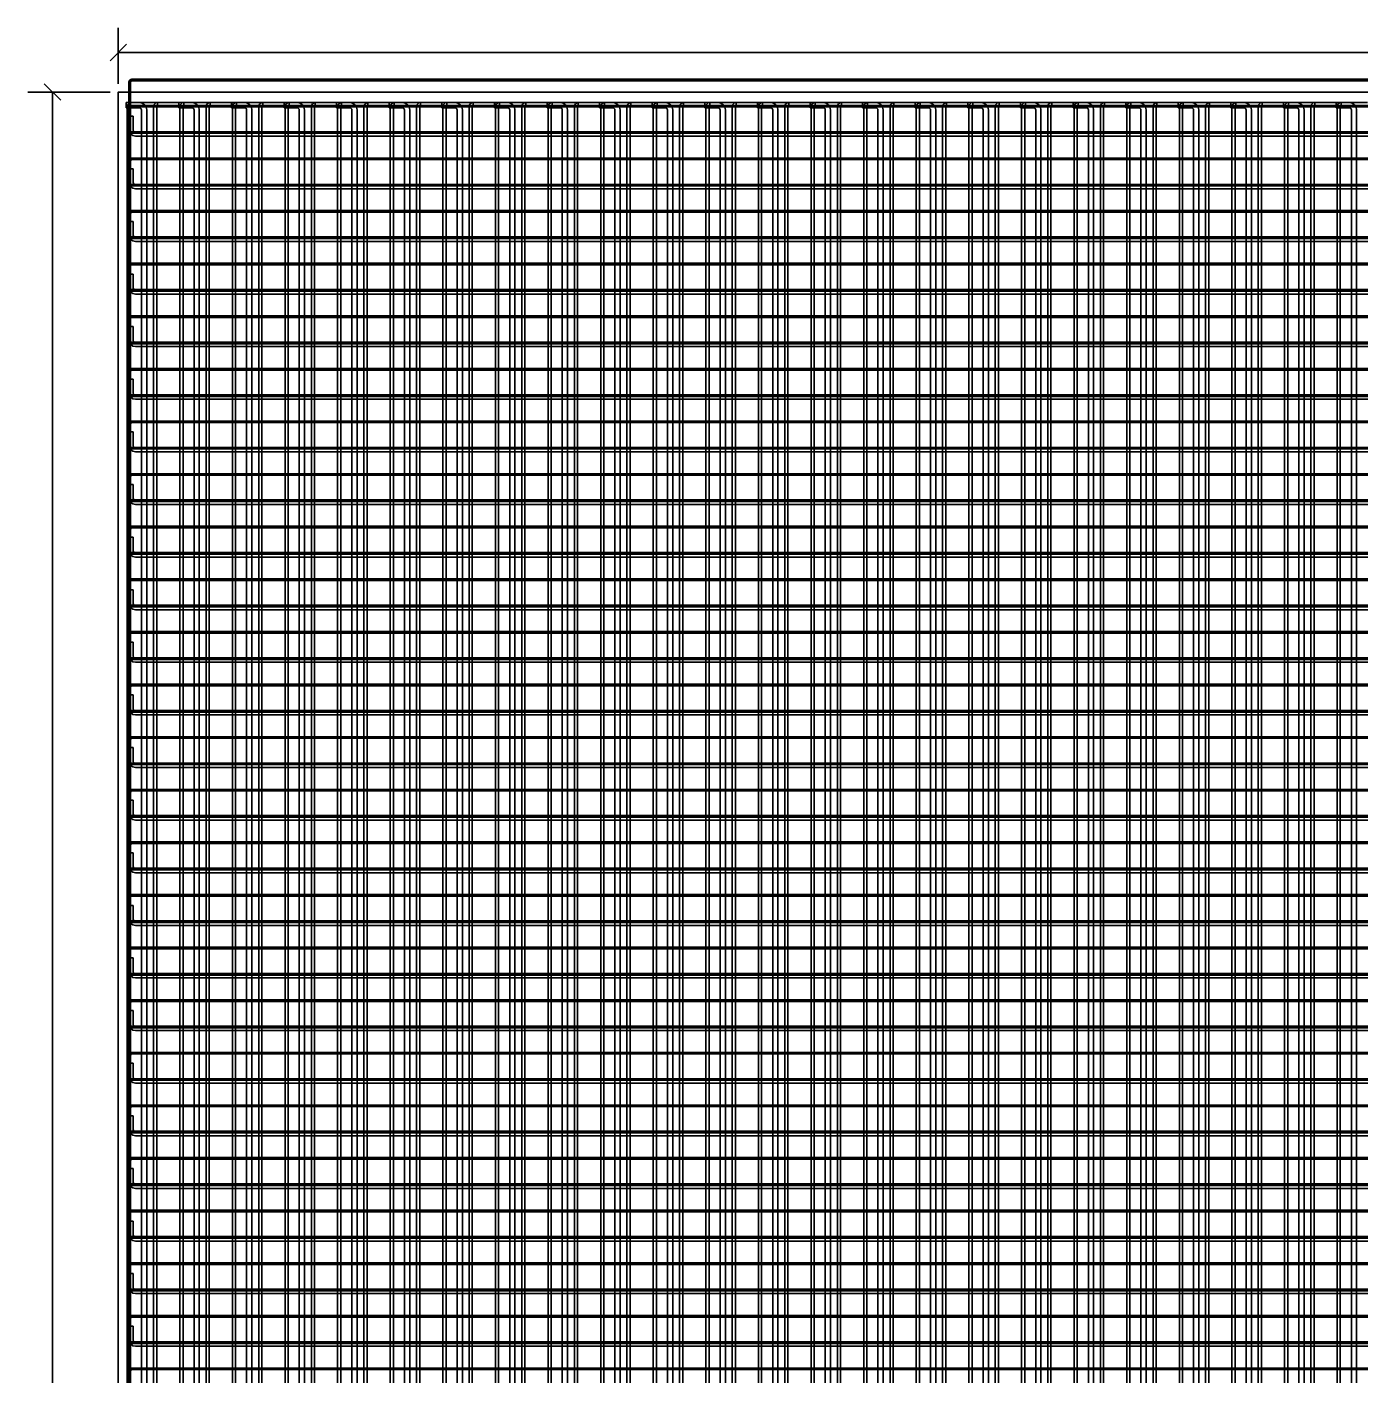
# Model space of a CAD drawing. Header units: metres. Extents: x -0.3 to 22, y -15 to 10.2.
# Drawn here: x -0.35 to 4.72, y 5.12 to 10.25 of the extents above; entities that cross this region are included whole.
import ezdxf

# ---------------------------------------------------------------- set-up
doc = ezdxf.new("R2010")
doc.units = ezdxf.units.M
doc.styles.add('OpenSansCondensed-Light', font='OpenSansCondensed-Light.ttf')
doc.dimstyles.new('EZ_M_25_H25_CM', dxfattribs={"dimtxt": 0.0625, "dimasz": 0.0625, "dimexe": 0.09375, "dimexo": 0.03125, "dimgap": 0.025, "dimtad": 1, "dimlfac": 100, "dimzin": 12, "dimdsep": 46, "dimtxsty": 'OpenSansCondensed-Light', "dimtsz": 0.03125, "dimcen": 2.5, "dimazin": 3, "dimtfac": 0.5, "dimtmove": 2, "dimatfit": 3})

msp = doc.modelspace()

# ---------------------------------------------------------------- linework, layer by layer
for p, q in [((0.052, 10.049), (9.948, 10.049)), ((0.04, 9.937), (0.04, 10.037)), ((0.046, 9.937), (0.046, 10.037)), ((0.052, 10.043), (9.948, 10.043)), ((0.03, 9.94), (0.03, 9.96)), ((0.03, 9.96), (0.08, 9.96)), ((0.034, 0.055), (0.034, 9.945)), ((0.046, 0.055), (0.046, 9.945)), ((0.149, 9.96), (0.049, 9.96)), ((0.149, 9.948), (0.049, 9.948)), ((0.052, 9.949), (9.948, 9.949)), ((0.052, 9.943), (9.948, 9.943)), ((0.134, 0.055), (0.134, 9.945)), ((0.146, 0.055), (0.146, 9.945)), ((0.249, 9.96), (0.149, 9.96)), ((0.149, 9.948), (0.149, 9.96)), ((0.249, 9.948), (0.149, 9.948)), ((0.23, 9.94), (0.23, 9.96)), ((0.23, 9.96), (0.28, 9.96)), ((0.234, 0.055), (0.234, 9.945)), ((0.246, 0.055), (0.246, 9.945)), ((0.349, 9.96), (0.249, 9.96)), ((0.249, 9.948), (0.249, 9.96)), ((0.349, 9.948), (0.249, 9.948)), ((0.334, 0.055), (0.334, 9.945)), ((0.346, 0.055), (0.346, 9.945)), ((0.449, 9.96), (0.349, 9.96)), ((0.349, 9.948), (0.349, 9.96)), ((0.449, 9.948), (0.349, 9.948)), ((0.43, 9.94), (0.43, 9.96)), ((0.43, 9.96), (0.48, 9.96)), ((0.434, 0.055), (0.434, 9.945)), ((0.446, 0.055), (0.446, 9.945)), ((0.549, 9.96), (0.449, 9.96)), ((0.449, 9.948), (0.449, 9.96)), ((0.549, 9.948), (0.449, 9.948)), ((0.534, 0.055), (0.534, 9.945)), ((0.546, 0.055), (0.546, 9.945)), ((0.649, 9.96), (0.549, 9.96)), ((0.549, 9.948), (0.549, 9.96)), ((0.649, 9.948), (0.549, 9.948)), ((0.63, 9.94), (0.63, 9.96)), ((0.63, 9.96), (0.68, 9.96)), ((0.634, 0.055), (0.634, 9.945)), ((0.646, 0.055), (0.646, 9.945)), ((0.749, 9.96), (0.649, 9.96)), ((0.649, 9.948), (0.649, 9.96)), ((0.749, 9.948), (0.649, 9.948)), ((0.734, 0.055), (0.734, 9.945)), ((0.746, 0.055), (0.746, 9.945)), ((0.849, 9.96), (0.749, 9.96)), ((0.749, 9.948), (0.749, 9.96)), ((0.849, 9.948), (0.749, 9.948)), ((0.83, 9.94), (0.83, 9.96)), ((0.83, 9.96), (0.88, 9.96)), ((0.834, 0.055), (0.834, 9.945)), ((0.846, 0.055), (0.846, 9.945)), ((0.949, 9.96), (0.849, 9.96)), ((0.849, 9.948), (0.849, 9.96)), ((0.949, 9.948), (0.849, 9.948)), ((0.934, 0.055), (0.934, 9.945)), ((0.946, 0.055), (0.946, 9.945)), ((1.049, 9.96), (0.949, 9.96)), ((0.949, 9.948), (0.949, 9.96)), ((1.049, 9.948), (0.949, 9.948)), ((1.03, 9.94), (1.03, 9.96)), ((1.03, 9.96), (1.08, 9.96)), ((1.034, 0.055), (1.034, 9.945)), ((1.046, 0.055), (1.046, 9.945)), ((1.149, 9.96), (1.049, 9.96)), ((1.049, 9.948), (1.049, 9.96)), ((1.149, 9.948), (1.049, 9.948)), ((1.134, 0.055), (1.134, 9.945)), ((1.146, 0.055), (1.146, 9.945)), ((1.249, 9.96), (1.149, 9.96)), ((1.149, 9.948), (1.149, 9.96)), ((1.249, 9.948), (1.149, 9.948)), ((1.23, 9.94), (1.23, 9.96)), ((1.23, 9.96), (1.28, 9.96)), ((1.234, 0.055), (1.234, 9.945)), ((1.246, 0.055), (1.246, 9.945)), ((1.349, 9.96), (1.249, 9.96)), ((1.249, 9.948), (1.249, 9.96)), ((1.349, 9.948), (1.249, 9.948)), ((1.334, 0.055), (1.334, 9.945)), ((1.346, 0.055), (1.346, 9.945)), ((1.449, 9.96), (1.349, 9.96)), ((1.349, 9.948), (1.349, 9.96)), ((1.449, 9.948), (1.349, 9.948)), ((1.43, 9.94), (1.43, 9.96)), ((1.43, 9.96), (1.48, 9.96)), ((1.434, 0.055), (1.434, 9.945)), ((1.446, 0.055), (1.446, 9.945)), ((1.549, 9.96), (1.449, 9.96)), ((1.449, 9.948), (1.449, 9.96)), ((1.549, 9.948), (1.449, 9.948)), ((1.534, 0.055), (1.534, 9.945)), ((1.546, 0.055), (1.546, 9.945)), ((1.649, 9.96), (1.549, 9.96)), ((1.549, 9.948), (1.549, 9.96)), ((1.649, 9.948), (1.549, 9.948)), ((1.63, 9.94), (1.63, 9.96)), ((1.63, 9.96), (1.68, 9.96)), ((1.634, 0.055), (1.634, 9.945)), ((1.646, 0.055), (1.646, 9.945)), ((1.749, 9.96), (1.649, 9.96)), ((1.649, 9.948), (1.649, 9.96)), ((1.749, 9.948), (1.649, 9.948)), ((1.734, 0.055), (1.734, 9.945)), ((1.746, 0.055), (1.746, 9.945)), ((1.849, 9.96), (1.749, 9.96)), ((1.749, 9.948), (1.749, 9.96)), ((1.849, 9.948), (1.749, 9.948)), ((1.83, 9.94), (1.83, 9.96)), ((1.83, 9.96), (1.88, 9.96)), ((1.834, 0.055), (1.834, 9.945)), ((1.846, 0.055), (1.846, 9.945)), ((1.949, 9.96), (1.849, 9.96)), ((1.849, 9.948), (1.849, 9.96)), ((1.949, 9.948), (1.849, 9.948)), ((1.934, 0.055), (1.934, 9.945)), ((1.946, 0.055), (1.946, 9.945)), ((2.049, 9.96), (1.949, 9.96)), ((1.949, 9.948), (1.949, 9.96)), ((2.049, 9.948), (1.949, 9.948)), ((2.03, 9.94), (2.03, 9.96)), ((2.03, 9.96), (2.08, 9.96)), ((2.034, 0.055), (2.034, 9.945)), ((2.046, 0.055), (2.046, 9.945)), ((2.149, 9.96), (2.049, 9.96)), ((2.049, 9.948), (2.049, 9.96)), ((2.149, 9.948), (2.049, 9.948)), ((2.134, 0.055), (2.134, 9.945)), ((2.146, 0.055), (2.146, 9.945)), ((2.249, 9.96), (2.149, 9.96)), ((2.149, 9.948), (2.149, 9.96)), ((2.249, 9.948), (2.149, 9.948)), ((2.23, 9.94), (2.23, 9.96)), ((2.23, 9.96), (2.28, 9.96)), ((2.234, 0.055), (2.234, 9.945)), ((2.246, 0.055), (2.246, 9.945)), ((2.349, 9.96), (2.249, 9.96)), ((2.249, 9.948), (2.249, 9.96)), ((2.349, 9.948), (2.249, 9.948)), ((2.334, 0.055), (2.334, 9.945)), ((2.346, 0.055), (2.346, 9.945)), ((2.449, 9.96), (2.349, 9.96)), ((2.349, 9.948), (2.349, 9.96)), ((2.449, 9.948), (2.349, 9.948)), ((2.43, 9.94), (2.43, 9.96)), ((2.43, 9.96), (2.48, 9.96)), ((2.434, 0.055), (2.434, 9.945)), ((2.446, 0.055), (2.446, 9.945)), ((2.549, 9.96), (2.449, 9.96)), ((2.449, 9.948), (2.449, 9.96)), ((2.549, 9.948), (2.449, 9.948)), ((2.534, 0.055), (2.534, 9.945)), ((2.546, 0.055), (2.546, 9.945)), ((2.649, 9.96), (2.549, 9.96)), ((2.549, 9.948), (2.549, 9.96)), ((2.649, 9.948), (2.549, 9.948)), ((2.63, 9.94), (2.63, 9.96)), ((2.63, 9.96), (2.68, 9.96)), ((2.634, 0.055), (2.634, 9.945)), ((2.646, 0.055), (2.646, 9.945)), ((2.749, 9.96), (2.649, 9.96)), ((2.649, 9.948), (2.649, 9.96)), ((2.749, 9.948), (2.649, 9.948)), ((2.734, 0.055), (2.734, 9.945)), ((2.746, 0.055), (2.746, 9.945)), ((2.849, 9.96), (2.749, 9.96)), ((2.749, 9.948), (2.749, 9.96)), ((2.849, 9.948), (2.749, 9.948)), ((2.83, 9.94), (2.83, 9.96)), ((2.83, 9.96), (2.88, 9.96)), ((2.834, 0.055), (2.834, 9.945)), ((2.846, 0.055), (2.846, 9.945)), ((2.949, 9.96), (2.849, 9.96)), ((2.849, 9.948), (2.849, 9.96)), ((2.949, 9.948), (2.849, 9.948)), ((2.934, 0.055), (2.934, 9.945)), ((2.946, 0.055), (2.946, 9.945)), ((3.049, 9.96), (2.949, 9.96)), ((2.949, 9.948), (2.949, 9.96)), ((3.049, 9.948), (2.949, 9.948)), ((3.03, 9.94), (3.03, 9.96)), ((3.03, 9.96), (3.08, 9.96)), ((3.034, 0.055), (3.034, 9.945)), ((3.046, 0.055), (3.046, 9.945)), ((3.149, 9.96), (3.049, 9.96)), ((3.049, 9.948), (3.049, 9.96)), ((3.149, 9.948), (3.049, 9.948)), ((3.134, 0.055), (3.134, 9.945)), ((3.146, 0.055), (3.146, 9.945)), ((3.249, 9.96), (3.149, 9.96)), ((3.149, 9.948), (3.149, 9.96)), ((3.249, 9.948), (3.149, 9.948)), ((3.23, 9.94), (3.23, 9.96)), ((3.23, 9.96), (3.28, 9.96)), ((3.234, 0.055), (3.234, 9.945)), ((3.246, 0.055), (3.246, 9.945)), ((3.349, 9.96), (3.249, 9.96)), ((3.249, 9.948), (3.249, 9.96)), ((3.349, 9.948), (3.249, 9.948)), ((3.334, 0.055), (3.334, 9.945)), ((3.346, 0.055), (3.346, 9.945)), ((3.449, 9.96), (3.349, 9.96)), ((3.349, 9.948), (3.349, 9.96)), ((3.449, 9.948), (3.349, 9.948)), ((3.43, 9.94), (3.43, 9.96)), ((3.43, 9.96), (3.48, 9.96)), ((3.434, 0.055), (3.434, 9.945)), ((3.446, 0.055), (3.446, 9.945)), ((3.549, 9.96), (3.449, 9.96)), ((3.449, 9.948), (3.449, 9.96)), ((3.549, 9.948), (3.449, 9.948)), ((3.534, 0.055), (3.534, 9.945)), ((3.546, 0.055), (3.546, 9.945)), ((3.649, 9.96), (3.549, 9.96)), ((3.549, 9.948), (3.549, 9.96)), ((3.649, 9.948), (3.549, 9.948)), ((3.63, 9.94), (3.63, 9.96)), ((3.63, 9.96), (3.68, 9.96)), ((3.634, 0.055), (3.634, 9.945)), ((3.646, 0.055), (3.646, 9.945)), ((3.749, 9.96), (3.649, 9.96)), ((3.649, 9.948), (3.649, 9.96)), ((3.749, 9.948), (3.649, 9.948)), ((3.734, 0.055), (3.734, 9.945)), ((3.746, 0.055), (3.746, 9.945)), ((3.849, 9.96), (3.749, 9.96)), ((3.749, 9.948), (3.749, 9.96)), ((3.849, 9.948), (3.749, 9.948)), ((3.83, 9.94), (3.83, 9.96)), ((3.83, 9.96), (3.88, 9.96)), ((3.834, 0.055), (3.834, 9.945)), ((3.846, 0.055), (3.846, 9.945)), ((3.949, 9.96), (3.849, 9.96)), ((3.849, 9.948), (3.849, 9.96)), ((3.949, 9.948), (3.849, 9.948)), ((3.934, 0.055), (3.934, 9.945)), ((3.946, 0.055), (3.946, 9.945)), ((4.049, 9.96), (3.949, 9.96)), ((3.949, 9.948), (3.949, 9.96)), ((4.049, 9.948), (3.949, 9.948)), ((4.03, 9.94), (4.03, 9.96)), ((4.03, 9.96), (4.08, 9.96)), ((4.034, 0.055), (4.034, 9.945)), ((4.046, 0.055), (4.046, 9.945)), ((4.149, 9.96), (4.049, 9.96)), ((4.049, 9.948), (4.049, 9.96)), ((4.149, 9.948), (4.049, 9.948)), ((4.134, 0.055), (4.134, 9.945)), ((4.146, 0.055), (4.146, 9.945)), ((4.249, 9.96), (4.149, 9.96)), ((4.149, 9.948), (4.149, 9.96)), ((4.249, 9.948), (4.149, 9.948)), ((4.23, 9.94), (4.23, 9.96)), ((4.23, 9.96), (4.28, 9.96)), ((4.234, 0.055), (4.234, 9.945)), ((4.246, 0.055), (4.246, 9.945)), ((4.349, 9.96), (4.249, 9.96)), ((4.249, 9.948), (4.249, 9.96)), ((4.349, 9.948), (4.249, 9.948)), ((4.334, 0.055), (4.334, 9.945)), ((4.346, 0.055), (4.346, 9.945)), ((4.449, 9.96), (4.349, 9.96)), ((4.349, 9.948), (4.349, 9.96)), ((4.449, 9.948), (4.349, 9.948)), ((4.43, 9.94), (4.43, 9.96)), ((4.43, 9.96), (4.48, 9.96)), ((4.434, 0.055), (4.434, 9.945)), ((4.446, 0.055), (4.446, 9.945)), ((4.549, 9.96), (4.449, 9.96)), ((4.449, 9.948), (4.449, 9.96)), ((4.549, 9.948), (4.449, 9.948)), ((4.534, 0.055), (4.534, 9.945)), ((4.546, 0.055), (4.546, 9.945)), ((4.649, 9.96), (4.549, 9.96)), ((4.549, 9.948), (4.549, 9.96)), ((4.649, 9.948), (4.549, 9.948)), ((4.63, 9.94), (4.63, 9.96)), ((4.63, 9.96), (4.68, 9.96)), ((4.634, 0.055), (4.634, 9.945)), ((4.646, 0.055), (4.646, 9.945)), ((4.749, 9.96), (4.649, 9.96)), ((4.649, 9.948), (4.649, 9.96)), ((4.749, 9.948), (4.649, 9.948)), ((0.03, 9.94), (0.08, 9.94)), ((0.04, 9.837), (0.04, 9.937)), ((0.04, 9.937), (0.046, 9.937)), ((0.04, 9.908), (0.056, 9.908)), ((0.04, 9.908), (0.04, 9.858)), ((0.046, 9.837), (0.046, 9.937)), ((0.056, 9.908), (0.056, 9.858)), ((0.088, 0.068), (0.088, 9.932)), ((0.108, 0.068), (0.108, 9.932)), ((0.23, 9.94), (0.28, 9.94)), ((0.288, 0.068), (0.288, 9.932)), ((0.308, 0.068), (0.308, 9.932)), ((0.43, 9.94), (0.48, 9.94)), ((0.488, 0.068), (0.488, 9.932)), ((0.508, 0.068), (0.508, 9.932)), ((0.63, 9.94), (0.68, 9.94)), ((0.688, 0.068), (0.688, 9.932)), ((0.708, 0.068), (0.708, 9.932)), ((0.83, 9.94), (0.88, 9.94)), ((0.888, 0.068), (0.888, 9.932)), ((0.908, 0.068), (0.908, 9.932)), ((1.03, 9.94), (1.08, 9.94)), ((1.088, 0.068), (1.088, 9.932)), ((1.108, 0.068), (1.108, 9.932)), ((1.23, 9.94), (1.28, 9.94)), ((1.288, 0.068), (1.288, 9.932)), ((1.308, 0.068), (1.308, 9.932)), ((1.43, 9.94), (1.48, 9.94)), ((1.488, 0.068), (1.488, 9.932)), ((1.508, 0.068), (1.508, 9.932)), ((1.63, 9.94), (1.68, 9.94)), ((1.688, 0.068), (1.688, 9.932)), ((1.708, 0.068), (1.708, 9.932)), ((1.83, 9.94), (1.88, 9.94)), ((1.888, 0.068), (1.888, 9.932)), ((1.908, 0.068), (1.908, 9.932)), ((2.03, 9.94), (2.08, 9.94)), ((2.088, 0.068), (2.088, 9.932)), ((2.108, 0.068), (2.108, 9.932)), ((2.23, 9.94), (2.28, 9.94)), ((2.288, 0.068), (2.288, 9.932)), ((2.308, 0.068), (2.308, 9.932)), ((2.43, 9.94), (2.48, 9.94)), ((2.488, 0.068), (2.488, 9.932)), ((2.508, 0.068), (2.508, 9.932)), ((2.63, 9.94), (2.68, 9.94)), ((2.688, 0.068), (2.688, 9.932)), ((2.708, 0.068), (2.708, 9.932)), ((2.83, 9.94), (2.88, 9.94)), ((2.888, 0.068), (2.888, 9.932)), ((2.908, 0.068), (2.908, 9.932)), ((3.03, 9.94), (3.08, 9.94)), ((3.088, 0.068), (3.088, 9.932)), ((3.108, 0.068), (3.108, 9.932)), ((3.23, 9.94), (3.28, 9.94)), ((3.288, 0.068), (3.288, 9.932)), ((3.308, 0.068), (3.308, 9.932)), ((3.43, 9.94), (3.48, 9.94)), ((3.488, 0.068), (3.488, 9.932)), ((3.508, 0.068), (3.508, 9.932)), ((3.63, 9.94), (3.68, 9.94)), ((3.688, 0.068), (3.688, 9.932)), ((3.708, 0.068), (3.708, 9.932)), ((3.83, 9.94), (3.88, 9.94)), ((3.888, 0.068), (3.888, 9.932)), ((3.908, 0.068), (3.908, 9.932)), ((4.03, 9.94), (4.08, 9.94)), ((4.088, 0.068), (4.088, 9.932)), ((4.108, 0.068), (4.108, 9.932)), ((4.23, 9.94), (4.28, 9.94)), ((4.288, 0.068), (4.288, 9.932)), ((4.308, 0.068), (4.308, 9.932)), ((4.43, 9.94), (4.48, 9.94)), ((4.488, 0.068), (4.488, 9.932)), ((4.508, 0.068), (4.508, 9.932)), ((4.63, 9.94), (4.68, 9.94)), ((4.688, 0.068), (4.688, 9.932)), ((4.708, 0.068), (4.708, 9.932)), ((0.052, 9.849), (9.948, 9.849)), ((0.052, 9.843), (9.948, 9.843)), ((0.066, 9.848), (9.934, 9.848)), ((0.04, 9.737), (0.04, 9.837)), ((0.04, 9.837), (0.046, 9.837)), ((0.046, 9.737), (0.046, 9.837)), ((0.066, 9.832), (9.934, 9.832)), ((0.052, 9.749), (9.948, 9.749)), ((0.052, 9.743), (9.948, 9.743)), ((0.04, 9.637), (0.04, 9.737)), ((0.04, 9.737), (0.046, 9.737)), ((0.04, 9.708), (0.056, 9.708)), ((0.04, 9.708), (0.04, 9.658)), ((0.046, 9.637), (0.046, 9.737)), ((0.056, 9.708), (0.056, 9.658)), ((0.04, 9.537), (0.04, 9.637)), ((0.04, 9.637), (0.046, 9.637)), ((0.046, 9.537), (0.046, 9.637)), ((0.052, 9.649), (9.948, 9.649)), ((0.052, 9.643), (9.948, 9.643)), ((0.066, 9.648), (9.934, 9.648)), ((0.066, 9.632), (9.934, 9.632)), ((0.04, 9.437), (0.04, 9.537)), ((0.04, 9.537), (0.046, 9.537)), ((0.046, 9.437), (0.046, 9.537)), ((0.052, 9.549), (9.948, 9.549)), ((0.052, 9.543), (9.948, 9.543)), ((0.04, 9.508), (0.056, 9.508)), ((0.04, 9.508), (0.04, 9.458)), ((0.056, 9.508), (0.056, 9.458)), ((0.04, 9.337), (0.04, 9.437)), ((0.04, 9.437), (0.046, 9.437)), ((0.046, 9.337), (0.046, 9.437)), ((0.052, 9.449), (9.948, 9.449)), ((0.052, 9.443), (9.948, 9.443)), ((0.066, 9.448), (9.934, 9.448)), ((0.066, 9.432), (9.934, 9.432)), ((0.04, 9.237), (0.04, 9.337)), ((0.04, 9.337), (0.046, 9.337)), ((0.046, 9.237), (0.046, 9.337)), ((0.052, 9.349), (9.948, 9.349)), ((0.052, 9.343), (9.948, 9.343)), ((0.04, 9.308), (0.056, 9.308)), ((0.04, 9.308), (0.04, 9.258)), ((0.056, 9.308), (0.056, 9.258)), ((0.04, 9.137), (0.04, 9.237)), ((0.04, 9.237), (0.046, 9.237)), ((0.046, 9.137), (0.046, 9.237)), ((0.052, 9.249), (9.948, 9.249)), ((0.052, 9.243), (9.948, 9.243)), ((0.066, 9.248), (9.934, 9.248)), ((0.066, 9.232), (9.934, 9.232)), ((0.04, 9.037), (0.04, 9.137)), ((0.04, 9.137), (0.046, 9.137)), ((0.046, 9.037), (0.046, 9.137)), ((0.052, 9.149), (9.948, 9.149)), ((0.052, 9.143), (9.948, 9.143)), ((0.04, 9.108), (0.056, 9.108)), ((0.04, 9.108), (0.04, 9.058)), ((0.056, 9.108), (0.056, 9.058)), ((0.04, 8.937), (0.04, 9.037)), ((0.04, 9.037), (0.046, 9.037)), ((0.046, 8.937), (0.046, 9.037)), ((0.052, 9.049), (9.948, 9.049)), ((0.052, 9.043), (9.948, 9.043)), ((0.066, 9.048), (9.934, 9.048)), ((0.066, 9.032), (9.934, 9.032)), ((0.04, 8.837), (0.04, 8.937)), ((0.04, 8.937), (0.046, 8.937)), ((0.046, 8.837), (0.046, 8.937)), ((0.052, 8.949), (9.948, 8.949)), ((0.052, 8.943), (9.948, 8.943)), ((0.04, 8.908), (0.056, 8.908)), ((0.04, 8.908), (0.04, 8.858)), ((0.056, 8.908), (0.056, 8.858)), ((0.04, 8.737), (0.04, 8.837)), ((0.04, 8.837), (0.046, 8.837)), ((0.046, 8.737), (0.046, 8.837)), ((0.052, 8.849), (9.948, 8.849)), ((0.052, 8.843), (9.948, 8.843)), ((0.066, 8.848), (9.934, 8.848)), ((0.066, 8.832), (9.934, 8.832)), ((0.04, 8.637), (0.04, 8.737)), ((0.04, 8.737), (0.046, 8.737)), ((0.046, 8.637), (0.046, 8.737)), ((0.052, 8.749), (9.948, 8.749)), ((0.052, 8.743), (9.948, 8.743)), ((0.04, 8.708), (0.056, 8.708)), ((0.04, 8.708), (0.04, 8.658)), ((0.056, 8.708), (0.056, 8.658)), ((0.04, 8.537), (0.04, 8.637)), ((0.04, 8.637), (0.046, 8.637)), ((0.046, 8.537), (0.046, 8.637)), ((0.052, 8.649), (9.948, 8.649)), ((0.052, 8.643), (9.948, 8.643)), ((0.066, 8.648), (9.934, 8.648)), ((0.066, 8.632), (9.934, 8.632)), ((0.04, 8.437), (0.04, 8.537)), ((0.04, 8.537), (0.046, 8.537)), ((0.04, 8.508), (0.056, 8.508)), ((0.04, 8.508), (0.04, 8.458)), ((0.046, 8.437), (0.046, 8.537)), ((0.052, 8.549), (9.948, 8.549)), ((0.052, 8.543), (9.948, 8.543)), ((0.056, 8.508), (0.056, 8.458)), ((0.04, 8.337), (0.04, 8.437)), ((0.04, 8.437), (0.046, 8.437)), ((0.046, 8.337), (0.046, 8.437)), ((0.052, 8.449), (9.948, 8.449)), ((0.052, 8.443), (9.948, 8.443)), ((0.066, 8.448), (9.934, 8.448)), ((0.066, 8.432), (9.934, 8.432)), ((0.04, 8.237), (0.04, 8.337)), ((0.04, 8.337), (0.046, 8.337)), ((0.04, 8.308), (0.056, 8.308)), ((0.04, 8.308), (0.04, 8.258)), ((0.046, 8.237), (0.046, 8.337)), ((0.052, 8.349), (9.948, 8.349)), ((0.052, 8.343), (9.948, 8.343)), ((0.056, 8.308), (0.056, 8.258)), ((0.04, 8.137), (0.04, 8.237)), ((0.04, 8.237), (0.046, 8.237)), ((0.046, 8.137), (0.046, 8.237)), ((0.052, 8.249), (9.948, 8.249)), ((0.052, 8.243), (9.948, 8.243)), ((0.066, 8.248), (9.934, 8.248)), ((0.066, 8.232), (9.934, 8.232)), ((0.052, 8.149), (9.948, 8.149)), ((0.04, 8.037), (0.04, 8.137)), ((0.04, 8.137), (0.046, 8.137)), ((0.04, 8.108), (0.056, 8.108)), ((0.04, 8.108), (0.04, 8.058)), ((0.046, 8.037), (0.046, 8.137)), ((0.052, 8.143), (9.948, 8.143)), ((0.056, 8.108), (0.056, 8.058)), ((0.052, 8.049), (9.948, 8.049)), ((0.066, 8.048), (9.934, 8.048)), ((0.04, 7.937), (0.04, 8.037)), ((0.04, 8.037), (0.046, 8.037)), ((0.046, 7.937), (0.046, 8.037)), ((0.052, 8.043), (9.948, 8.043)), ((0.066, 8.032), (9.934, 8.032)), ((0.052, 7.949), (9.948, 7.949)), ((0.04, 7.837), (0.04, 7.937)), ((0.04, 7.937), (0.046, 7.937)), ((0.04, 7.908), (0.056, 7.908)), ((0.04, 7.908), (0.04, 7.858)), ((0.046, 7.837), (0.046, 7.937)), ((0.052, 7.943), (9.948, 7.943)), ((0.056, 7.908), (0.056, 7.858)), ((0.052, 7.849), (9.948, 7.849)), ((0.052, 7.843), (9.948, 7.843)), ((0.066, 7.848), (9.934, 7.848)), ((0.04, 7.737), (0.04, 7.837)), ((0.04, 7.837), (0.046, 7.837)), ((0.046, 7.737), (0.046, 7.837)), ((0.066, 7.832), (9.934, 7.832)), ((0.052, 7.749), (9.948, 7.749)), ((0.052, 7.743), (9.948, 7.743)), ((0.04, 7.637), (0.04, 7.737)), ((0.04, 7.737), (0.046, 7.737)), ((0.04, 7.708), (0.056, 7.708)), ((0.04, 7.708), (0.04, 7.658)), ((0.046, 7.637), (0.046, 7.737)), ((0.056, 7.708), (0.056, 7.658)), ((0.04, 7.537), (0.04, 7.637)), ((0.04, 7.637), (0.046, 7.637)), ((0.046, 7.537), (0.046, 7.637)), ((0.052, 7.649), (9.948, 7.649)), ((0.052, 7.643), (9.948, 7.643)), ((0.066, 7.648), (9.934, 7.648)), ((0.066, 7.632), (9.934, 7.632)), ((0.04, 7.437), (0.04, 7.537)), ((0.04, 7.537), (0.046, 7.537)), ((0.046, 7.437), (0.046, 7.537)), ((0.052, 7.549), (9.948, 7.549)), ((0.052, 7.543), (9.948, 7.543)), ((0.04, 7.508), (0.056, 7.508)), ((0.04, 7.508), (0.04, 7.458)), ((0.056, 7.508), (0.056, 7.458)), ((0.04, 7.337), (0.04, 7.437)), ((0.04, 7.437), (0.046, 7.437)), ((0.046, 7.337), (0.046, 7.437)), ((0.052, 7.449), (9.948, 7.449)), ((0.052, 7.443), (9.948, 7.443)), ((0.066, 7.448), (9.934, 7.448)), ((0.066, 7.432), (9.934, 7.432)), ((0.04, 7.237), (0.04, 7.337)), ((0.04, 7.337), (0.046, 7.337)), ((0.046, 7.237), (0.046, 7.337)), ((0.052, 7.349), (9.948, 7.349)), ((0.052, 7.343), (9.948, 7.343)), ((0.04, 7.308), (0.056, 7.308)), ((0.04, 7.308), (0.04, 7.258)), ((0.056, 7.308), (0.056, 7.258)), ((0.04, 7.137), (0.04, 7.237)), ((0.04, 7.237), (0.046, 7.237)), ((0.046, 7.137), (0.046, 7.237)), ((0.052, 7.249), (9.948, 7.249)), ((0.052, 7.243), (9.948, 7.243)), ((0.066, 7.248), (9.934, 7.248)), ((0.066, 7.232), (9.934, 7.232)), ((0.04, 7.037), (0.04, 7.137)), ((0.04, 7.137), (0.046, 7.137)), ((0.046, 7.037), (0.046, 7.137)), ((0.052, 7.149), (9.948, 7.149)), ((0.052, 7.143), (9.948, 7.143)), ((0.04, 7.108), (0.056, 7.108)), ((0.04, 7.108), (0.04, 7.058)), ((0.056, 7.108), (0.056, 7.058)), ((0.04, 6.937), (0.04, 7.037)), ((0.04, 7.037), (0.046, 7.037)), ((0.046, 6.937), (0.046, 7.037)), ((0.052, 7.049), (9.948, 7.049)), ((0.052, 7.043), (9.948, 7.043)), ((0.066, 7.048), (9.934, 7.048)), ((0.066, 7.032), (9.934, 7.032)), ((0.04, 6.837), (0.04, 6.937)), ((0.04, 6.937), (0.046, 6.937)), ((0.046, 6.837), (0.046, 6.937)), ((0.052, 6.949), (9.948, 6.949)), ((0.052, 6.943), (9.948, 6.943)), ((0.04, 6.908), (0.056, 6.908)), ((0.04, 6.908), (0.04, 6.858)), ((0.056, 6.908), (0.056, 6.858)), ((0.04, 6.737), (0.04, 6.837)), ((0.04, 6.837), (0.046, 6.837)), ((0.046, 6.737), (0.046, 6.837)), ((0.052, 6.849), (9.948, 6.849)), ((0.052, 6.843), (9.948, 6.843)), ((0.066, 6.848), (9.934, 6.848)), ((0.066, 6.832), (9.934, 6.832)), ((0.04, 6.637), (0.04, 6.737)), ((0.04, 6.737), (0.046, 6.737)), ((0.046, 6.637), (0.046, 6.737)), ((0.052, 6.749), (9.948, 6.749)), ((0.052, 6.743), (9.948, 6.743)), ((0.04, 6.708), (0.056, 6.708)), ((0.04, 6.708), (0.04, 6.658)), ((0.056, 6.708), (0.056, 6.658)), ((0.04, 6.537), (0.04, 6.637)), ((0.04, 6.637), (0.046, 6.637)), ((0.046, 6.537), (0.046, 6.637)), ((0.052, 6.649), (9.948, 6.649)), ((0.052, 6.643), (9.948, 6.643)), ((0.066, 6.648), (9.934, 6.648)), ((0.066, 6.632), (9.934, 6.632)), ((0.04, 6.437), (0.04, 6.537)), ((0.04, 6.537), (0.046, 6.537)), ((0.046, 6.437), (0.046, 6.537)), ((0.052, 6.549), (9.948, 6.549)), ((0.052, 6.543), (9.948, 6.543)), ((0.04, 6.508), (0.056, 6.508)), ((0.04, 6.508), (0.04, 6.458)), ((0.056, 6.508), (0.056, 6.458)), ((0.04, 6.337), (0.04, 6.437)), ((0.04, 6.437), (0.046, 6.437)), ((0.046, 6.337), (0.046, 6.437)), ((0.052, 6.449), (9.948, 6.449)), ((0.052, 6.443), (9.948, 6.443)), ((0.066, 6.448), (9.934, 6.448)), ((0.066, 6.432), (9.934, 6.432)), ((0.04, 6.237), (0.04, 6.337)), ((0.04, 6.337), (0.046, 6.337)), ((0.04, 6.308), (0.056, 6.308)), ((0.04, 6.308), (0.04, 6.258)), ((0.046, 6.237), (0.046, 6.337)), ((0.052, 6.349), (9.948, 6.349)), ((0.052, 6.343), (9.948, 6.343)), ((0.056, 6.308), (0.056, 6.258)), ((0.04, 6.137), (0.04, 6.237)), ((0.04, 6.237), (0.046, 6.237)), ((0.046, 6.137), (0.046, 6.237)), ((0.052, 6.249), (9.948, 6.249)), ((0.052, 6.243), (9.948, 6.243)), ((0.066, 6.248), (9.934, 6.248)), ((0.066, 6.232), (9.934, 6.232)), ((0.04, 6.037), (0.04, 6.137)), ((0.04, 6.137), (0.046, 6.137)), ((0.04, 6.108), (0.056, 6.108)), ((0.04, 6.108), (0.04, 6.058)), ((0.046, 6.037), (0.046, 6.137)), ((0.052, 6.149), (9.948, 6.149)), ((0.052, 6.143), (9.948, 6.143)), ((0.056, 6.108), (0.056, 6.058)), ((0.052, 6.049), (9.948, 6.049)), ((0.066, 6.048), (9.934, 6.048)), ((0.04, 5.937), (0.04, 6.037)), ((0.04, 6.037), (0.046, 6.037)), ((0.046, 5.937), (0.046, 6.037)), ((0.052, 6.043), (9.948, 6.043)), ((0.066, 6.032), (9.934, 6.032)), ((0.052, 5.949), (9.948, 5.949)), ((0.04, 5.837), (0.04, 5.937)), ((0.04, 5.937), (0.046, 5.937)), ((0.04, 5.908), (0.056, 5.908)), ((0.04, 5.908), (0.04, 5.858)), ((0.046, 5.837), (0.046, 5.937)), ((0.052, 5.943), (9.948, 5.943)), ((0.056, 5.908), (0.056, 5.858)), ((0.052, 5.849), (9.948, 5.849)), ((0.052, 5.843), (9.948, 5.843)), ((0.066, 5.848), (9.934, 5.848)), ((0.04, 5.737), (0.04, 5.837)), ((0.04, 5.837), (0.046, 5.837)), ((0.046, 5.737), (0.046, 5.837)), ((0.066, 5.832), (9.934, 5.832)), ((0.052, 5.749), (9.948, 5.749)), ((0.052, 5.743), (9.948, 5.743)), ((0.04, 5.637), (0.04, 5.737)), ((0.04, 5.737), (0.046, 5.737)), ((0.04, 5.708), (0.056, 5.708)), ((0.04, 5.708), (0.04, 5.658)), ((0.046, 5.637), (0.046, 5.737)), ((0.056, 5.708), (0.056, 5.658)), ((0.052, 5.649), (9.948, 5.649)), ((0.052, 5.643), (9.948, 5.643)), ((0.066, 5.648), (9.934, 5.648)), ((0.04, 5.537), (0.04, 5.637)), ((0.04, 5.637), (0.046, 5.637)), ((0.046, 5.537), (0.046, 5.637)), ((0.066, 5.632), (9.934, 5.632)), ((0.04, 5.437), (0.04, 5.537)), ((0.04, 5.537), (0.046, 5.537)), ((0.046, 5.437), (0.046, 5.537)), ((0.052, 5.549), (9.948, 5.549)), ((0.052, 5.543), (9.948, 5.543)), ((0.04, 5.508), (0.056, 5.508)), ((0.04, 5.508), (0.04, 5.458)), ((0.056, 5.508), (0.056, 5.458)), ((0.04, 5.337), (0.04, 5.437)), ((0.04, 5.437), (0.046, 5.437)), ((0.046, 5.337), (0.046, 5.437)), ((0.052, 5.449), (9.948, 5.449)), ((0.052, 5.443), (9.948, 5.443)), ((0.066, 5.448), (9.934, 5.448)), ((0.066, 5.432), (9.934, 5.432)), ((0.04, 5.237), (0.04, 5.337)), ((0.04, 5.337), (0.046, 5.337)), ((0.046, 5.237), (0.046, 5.337)), ((0.052, 5.349), (9.948, 5.349)), ((0.052, 5.343), (9.948, 5.343)), ((0.04, 5.308), (0.056, 5.308)), ((0.04, 5.308), (0.04, 5.258)), ((0.056, 5.308), (0.056, 5.258)), ((0.04, 5.137), (0.04, 5.237)), ((0.04, 5.237), (0.046, 5.237)), ((0.046, 5.137), (0.046, 5.237)), ((0.052, 5.249), (9.948, 5.249)), ((0.052, 5.243), (9.948, 5.243)), ((0.066, 5.248), (9.934, 5.248)), ((0.066, 5.232), (9.934, 5.232)), ((0.04, 5.037), (0.04, 5.137)), ((0.04, 5.137), (0.046, 5.137)), ((0.046, 5.037), (0.046, 5.137)), ((0.052, 5.149), (9.948, 5.149)), ((0.052, 5.143), (9.948, 5.143))]:
    msp.add_line(p, q)
msp.add_lwpolyline([(0, 0), (0, 10), (10, 10), (10, 0), (0, 0)])
for centre, radius in [((0.052, 10.037), 0.012), ((0.052, 10.037), 0.006), ((0.049, 9.945), 0.015), ((0.052, 9.937), 0.012), ((0.049, 9.945), 0.003), ((0.052, 9.937), 0.006), ((0.149, 9.945), 0.015), ((0.149, 9.945), 0.003), ((0.249, 9.945), 0.015), ((0.249, 9.945), 0.003), ((0.349, 9.945), 0.015), ((0.349, 9.945), 0.003), ((0.449, 9.945), 0.015), ((0.449, 9.945), 0.003), ((0.549, 9.945), 0.015), ((0.549, 9.945), 0.003), ((0.649, 9.945), 0.015), ((0.649, 9.945), 0.003), ((0.749, 9.945), 0.015), ((0.749, 9.945), 0.003), ((0.849, 9.945), 0.015), ((0.849, 9.945), 0.003), ((0.949, 9.945), 0.015), ((0.949, 9.945), 0.003), ((1.049, 9.945), 0.015), ((1.049, 9.945), 0.003), ((1.149, 9.945), 0.015), ((1.149, 9.945), 0.003), ((1.249, 9.945), 0.015), ((1.249, 9.945), 0.003), ((1.349, 9.945), 0.015), ((1.349, 9.945), 0.003), ((1.449, 9.945), 0.015), ((1.449, 9.945), 0.003), ((1.549, 9.945), 0.015), ((1.549, 9.945), 0.003), ((1.649, 9.945), 0.015), ((1.649, 9.945), 0.003), ((1.749, 9.945), 0.015), ((1.749, 9.945), 0.003), ((1.849, 9.945), 0.015), ((1.849, 9.945), 0.003), ((1.949, 9.945), 0.015), ((1.949, 9.945), 0.003), ((2.049, 9.945), 0.015), ((2.049, 9.945), 0.003), ((2.149, 9.945), 0.015), ((2.149, 9.945), 0.003), ((2.249, 9.945), 0.015), ((2.249, 9.945), 0.003), ((2.349, 9.945), 0.015), ((2.349, 9.945), 0.003), ((2.449, 9.945), 0.015), ((2.449, 9.945), 0.003), ((2.549, 9.945), 0.015), ((2.549, 9.945), 0.003), ((2.649, 9.945), 0.015), ((2.649, 9.945), 0.003), ((2.749, 9.945), 0.015), ((2.749, 9.945), 0.003), ((2.849, 9.945), 0.015), ((2.849, 9.945), 0.003), ((2.949, 9.945), 0.015), ((2.949, 9.945), 0.003), ((3.049, 9.945), 0.015), ((3.049, 9.945), 0.003), ((3.149, 9.945), 0.015), ((3.149, 9.945), 0.003), ((3.249, 9.945), 0.015), ((3.249, 9.945), 0.003), ((3.349, 9.945), 0.015), ((3.349, 9.945), 0.003), ((3.449, 9.945), 0.015), ((3.449, 9.945), 0.003), ((3.549, 9.945), 0.015), ((3.549, 9.945), 0.003), ((3.649, 9.945), 0.015), ((3.649, 9.945), 0.003), ((3.749, 9.945), 0.015), ((3.749, 9.945), 0.003), ((3.849, 9.945), 0.015), ((3.849, 9.945), 0.003), ((3.949, 9.945), 0.015), ((3.949, 9.945), 0.003), ((4.049, 9.945), 0.015), ((4.049, 9.945), 0.003), ((4.149, 9.945), 0.015), ((4.149, 9.945), 0.003), ((4.249, 9.945), 0.015), ((4.249, 9.945), 0.003), ((4.349, 9.945), 0.015), ((4.349, 9.945), 0.003), ((4.449, 9.945), 0.015), ((4.449, 9.945), 0.003), ((4.549, 9.945), 0.015), ((4.549, 9.945), 0.003), ((4.649, 9.945), 0.015), ((4.649, 9.945), 0.003), ((0.052, 9.837), 0.012), ((0.052, 9.837), 0.006), ((0.052, 9.737), 0.012), ((0.052, 9.737), 0.006), ((0.052, 9.637), 0.012), ((0.052, 9.637), 0.006), ((0.052, 9.537), 0.012), ((0.052, 9.537), 0.006), ((0.052, 9.437), 0.012), ((0.052, 9.437), 0.006), ((0.052, 9.337), 0.012), ((0.052, 9.337), 0.006), ((0.052, 9.237), 0.012), ((0.052, 9.237), 0.006), ((0.052, 9.137), 0.012), ((0.052, 9.137), 0.006), ((0.052, 9.037), 0.012), ((0.052, 9.037), 0.006), ((0.052, 8.937), 0.012), ((0.052, 8.937), 0.006), ((0.052, 8.837), 0.012), ((0.052, 8.837), 0.006), ((0.052, 8.737), 0.012), ((0.052, 8.737), 0.006), ((0.052, 8.637), 0.012), ((0.052, 8.637), 0.006), ((0.052, 8.537), 0.012), ((0.052, 8.537), 0.006), ((0.052, 8.437), 0.012), ((0.052, 8.437), 0.006), ((0.052, 8.337), 0.012), ((0.052, 8.337), 0.006), ((0.052, 8.237), 0.012), ((0.052, 8.237), 0.006), ((0.052, 8.137), 0.012), ((0.052, 8.137), 0.006), ((0.052, 8.037), 0.012), ((0.052, 8.037), 0.006), ((0.052, 7.937), 0.012), ((0.052, 7.937), 0.006), ((0.052, 7.837), 0.012), ((0.052, 7.837), 0.006), ((0.052, 7.737), 0.012), ((0.052, 7.737), 0.006), ((0.052, 7.637), 0.012), ((0.052, 7.637), 0.006), ((0.052, 7.537), 0.012), ((0.052, 7.537), 0.006), ((0.052, 7.437), 0.012), ((0.052, 7.437), 0.006), ((0.052, 7.337), 0.012), ((0.052, 7.337), 0.006), ((0.052, 7.237), 0.012), ((0.052, 7.237), 0.006), ((0.052, 7.137), 0.012), ((0.052, 7.137), 0.006), ((0.052, 7.037), 0.012), ((0.052, 7.037), 0.006), ((0.052, 6.937), 0.012), ((0.052, 6.937), 0.006), ((0.052, 6.837), 0.012), ((0.052, 6.837), 0.006), ((0.052, 6.737), 0.012), ((0.052, 6.737), 0.006), ((0.052, 6.637), 0.012), ((0.052, 6.637), 0.006), ((0.052, 6.537), 0.012), ((0.052, 6.537), 0.006), ((0.052, 6.437), 0.012), ((0.052, 6.437), 0.006), ((0.052, 6.337), 0.012), ((0.052, 6.337), 0.006), ((0.052, 6.237), 0.012), ((0.052, 6.237), 0.006), ((0.052, 6.137), 0.012), ((0.052, 6.137), 0.006), ((0.052, 6.037), 0.012), ((0.052, 6.037), 0.006), ((0.052, 5.937), 0.012), ((0.052, 5.937), 0.006), ((0.052, 5.837), 0.012), ((0.052, 5.837), 0.006), ((0.052, 5.737), 0.012), ((0.052, 5.737), 0.006), ((0.052, 5.637), 0.012), ((0.052, 5.637), 0.006), ((0.052, 5.537), 0.012), ((0.052, 5.537), 0.006), ((0.052, 5.437), 0.012), ((0.052, 5.437), 0.006), ((0.052, 5.337), 0.012), ((0.052, 5.337), 0.006), ((0.052, 5.237), 0.012), ((0.052, 5.237), 0.006), ((0.052, 5.137), 0.012), ((0.052, 5.137), 0.006)]:
    msp.add_arc(centre, radius, 90, 180)
at = {"extrusion": (0, 0, -1)}
for centre, radius, start, end in [((-0.08, 9.932), 0.028, 90, 180), ((-0.28, 9.932), 0.028, 90, 180), ((-0.48, 9.932), 0.028, 90, 180), ((-0.68, 9.932), 0.028, 90, 180), ((-0.88, 9.932), 0.028, 90, 180), ((-1.08, 9.932), 0.028, 90, 180), ((-1.28, 9.932), 0.028, 90, 180), ((-1.48, 9.932), 0.028, 90, 180), ((-1.68, 9.932), 0.028, 90, 180), ((-1.88, 9.932), 0.028, 90, 180), ((-2.08, 9.932), 0.028, 90, 180), ((-2.28, 9.932), 0.028, 90, 180), ((-2.48, 9.932), 0.028, 90, 180), ((-2.68, 9.932), 0.028, 90, 180), ((-2.88, 9.932), 0.028, 90, 180), ((-3.08, 9.932), 0.028, 90, 180), ((-3.28, 9.932), 0.028, 90, 180), ((-3.48, 9.932), 0.028, 90, 180), ((-3.68, 9.932), 0.028, 90, 180), ((-3.88, 9.932), 0.028, 90, 180), ((-4.08, 9.932), 0.028, 90, 180), ((-4.28, 9.932), 0.028, 90, 180), ((-4.48, 9.932), 0.028, 90, 180), ((-4.68, 9.932), 0.028, 90, 180), ((-0.08, 9.932), 0.008, 90, 180), ((-0.28, 9.932), 0.008, 90, 180), ((-0.48, 9.932), 0.008, 90, 180), ((-0.68, 9.932), 0.008, 90, 180), ((-0.88, 9.932), 0.008, 90, 180), ((-1.08, 9.932), 0.008, 90, 180), ((-1.28, 9.932), 0.008, 90, 180), ((-1.48, 9.932), 0.008, 90, 180), ((-1.68, 9.932), 0.008, 90, 180), ((-1.88, 9.932), 0.008, 90, 180), ((-2.08, 9.932), 0.008, 90, 180), ((-2.28, 9.932), 0.008, 90, 180), ((-2.48, 9.932), 0.008, 90, 180), ((-2.68, 9.932), 0.008, 90, 180), ((-2.88, 9.932), 0.008, 90, 180), ((-3.08, 9.932), 0.008, 90, 180), ((-3.28, 9.932), 0.008, 90, 180), ((-3.48, 9.932), 0.008, 90, 180), ((-3.68, 9.932), 0.008, 90, 180), ((-3.88, 9.932), 0.008, 90, 180), ((-4.08, 9.932), 0.008, 90, 180), ((-4.28, 9.932), 0.008, 90, 180), ((-4.48, 9.932), 0.008, 90, 180), ((-4.68, 9.932), 0.008, 90, 180), ((-0.066, 9.858), 0.026, -90, 0), ((-0.066, 9.858), 0.01, -90, 0), ((-0.066, 9.658), 0.026, -90, 0), ((-0.066, 9.658), 0.01, -90, 0), ((-0.066, 9.458), 0.026, -90, 0), ((-0.066, 9.458), 0.01, -90, 0), ((-0.066, 9.258), 0.026, -90, 0), ((-0.066, 9.258), 0.01, -90, 0), ((-0.066, 9.058), 0.026, -90, 0), ((-0.066, 9.058), 0.01, -90, 0), ((-0.066, 8.858), 0.026, -90, 0), ((-0.066, 8.858), 0.01, -90, 0), ((-0.066, 8.658), 0.026, -90, 0), ((-0.066, 8.658), 0.01, -90, 0), ((-0.066, 8.458), 0.026, -90, 0), ((-0.066, 8.458), 0.01, -90, 0), ((-0.066, 8.258), 0.026, -90, 0), ((-0.066, 8.258), 0.01, -90, 0), ((-0.066, 8.058), 0.026, -90, 0), ((-0.066, 8.058), 0.01, -90, 0), ((-0.066, 7.858), 0.026, -90, 0), ((-0.066, 7.858), 0.01, -90, 0), ((-0.066, 7.658), 0.026, -90, 0), ((-0.066, 7.658), 0.01, -90, 0), ((-0.066, 7.458), 0.026, -90, 0), ((-0.066, 7.458), 0.01, -90, 0), ((-0.066, 7.258), 0.026, -90, 0), ((-0.066, 7.258), 0.01, -90, 0), ((-0.066, 7.058), 0.026, -90, 0), ((-0.066, 7.058), 0.01, -90, 0), ((-0.066, 6.858), 0.026, -90, 0), ((-0.066, 6.858), 0.01, -90, 0), ((-0.066, 6.658), 0.026, -90, 0), ((-0.066, 6.658), 0.01, -90, 0), ((-0.066, 6.458), 0.026, -90, 0), ((-0.066, 6.458), 0.01, -90, 0), ((-0.066, 6.258), 0.026, -90, 0), ((-0.066, 6.258), 0.01, -90, 0), ((-0.066, 6.058), 0.026, -90, 0), ((-0.066, 6.058), 0.01, -90, 0), ((-0.066, 5.858), 0.026, -90, 0), ((-0.066, 5.858), 0.01, -90, 0), ((-0.066, 5.658), 0.026, -90, 0), ((-0.066, 5.658), 0.01, -90, 0), ((-0.066, 5.458), 0.026, -90, 0), ((-0.066, 5.458), 0.01, -90, 0), ((-0.066, 5.258), 0.026, -90, 0), ((-0.066, 5.258), 0.01, -90, 0)]:
    msp.add_arc(centre, radius, start, end, dxfattribs=at)

# ---------------------------------------------------------------- dimensions: what is measured, and where the dimension line sits
msp.add_linear_dim(base=(0, 10.15), p1=(0, 10), p2=(10, 10), dimstyle='EZ_M_25_H25_CM').render()
msp.add_linear_dim(base=(-0.25, 0), p1=(0, 0), p2=(0, 10), angle=90, dimstyle='EZ_M_25_H25_CM').render()

doc.saveas('drawing.dxf')
